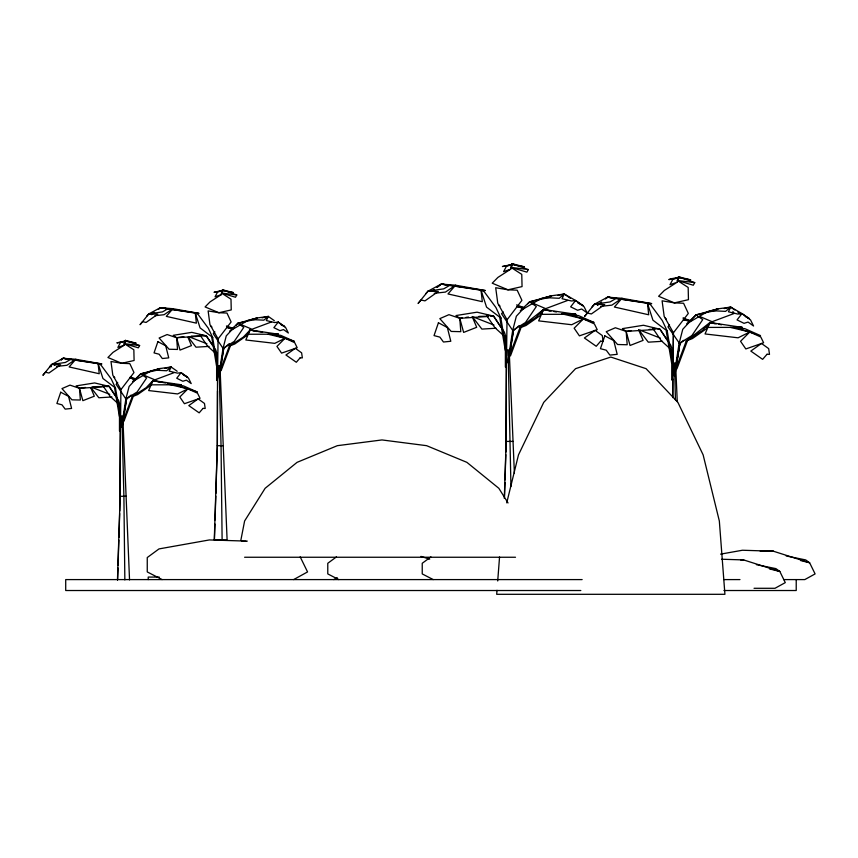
<?xml version="1.0" encoding="UTF-8"?>
<svg xmlns="http://www.w3.org/2000/svg" width="858" height="858" viewBox="0 0 858 858"><rect width="100%" height="100%" fill="white"/><g stroke="black" fill="none" stroke-linecap="round" stroke-linejoin="round"><path stroke-width="1.29" d="M120.377 430.941L119.755 510.896M120.388 426.941L120.42 416.269L122.801 416.269L129.537 579.901M215.873 493.489L217.364 445.71L217.503 391.023M217.535 379.022L217.567 365.68L219.959 365.68L227.102 539.939L214.286 539.939L217.288 445.71L217.546 365.68M506.413 367.363L505.888 452.016M506.435 362.076L506.467 350.171L509.18 350.171L514.392 473.23M672.769 396.31L672.822 379.118M672.833 375.15L672.865 363.256L675.578 363.256L677.252 401.598M117.471 579.901L120.141 496.299L120.388 416.269M504.322 498.434L506.145 441.409L506.435 350.171M672.726 397.629L672.833 363.256M120.581 421.407L120.903 389.543L112.806 375.15L110.982 361.486L121.739 363.299L129.826 363.631L133.977 372.544L120.989 389.564M117.61 579.901L117.986 567.964M118.061 565.304L118.844 540.09M118.93 537.44L119.67 513.545M214.436 539.939L214.929 524.013M215.047 520.034L215.798 496.139M504.493 497.104L504.944 482.518M505.03 479.869L505.812 454.665M497.007 590.315L496.696 594.304L724.924 594.304L719.336 520.999L703.131 454.858L677.884 402.37L646.074 368.672L610.81 357.057L575.546 368.672L543.736 402.37L518.489 454.858L506.735 502.842M497.715 580.984L499.549 556.981M124.313 343.64L124.11 345.227L112.913 352.445L107.936 357.507L121.739 363.299L134.095 360.499L133.848 349.764L124.313 343.64L125.322 340.401L136.122 343.146L126.319 341.387L116.87 342.878L125.826 340.894L124.11 345.227L117.9 347.383L120.517 342.46L125.826 340.894L125.322 340.401L139.607 345.549L138.352 347.822L124.313 343.64L139.607 345.549M122.329 424.26L126.501 399.217L131.102 395.098M220.12 369.798L223.659 348.638L229.172 343.693M509.137 356.499L513.395 330.738L519.154 325.568M675.836 367.578L679.793 343.822L683.633 340.369M675.75 368.286L679.793 343.822L667.964 326.844L669.519 324.892M240.819 540.411L244.605 520.999L265.122 488.299L297.072 462.344L337.344 445.677L381.982 439.94L426.608 445.677L466.881 462.344L498.841 488.299L508.033 502.949M126.394 399.721L116.12 384.33L117.685 382.368M223.541 349.142L213.277 333.741L214.832 331.789M513.266 331.317L501.565 313.76L503.12 311.819M221.804 291.977L222.469 289.822L233.269 292.567L223.477 290.808L214.017 292.299L222.973 290.315L221.257 294.648L210.071 301.866L205.083 306.928L218.887 312.72L226.973 313.052L231.124 321.964L218.061 338.953L217.642 370.795M551.254 310.971L543.575 309.47L535.853 317.567L519.894 327.853L509.609 355.319L510.489 355.856L520.774 328.389L519.894 327.853L543.575 309.47L575.836 314.296L569.186 314.489L564.06 313.481M716.376 323.798L709.974 322.544L702.252 330.652L686.293 340.937L676.007 368.393L676.887 368.929L687.172 341.473L686.293 340.937L709.974 322.544L742.234 327.381L735.585 327.563L760.499 335.596L744.873 328.668L735.585 327.563M507.11 319.734L521.921 300.332L517.181 290.176L507.968 289.8L492.224 283.194L497.908 277.424L510.66 269.187L512.623 264.253L512.044 263.696L510.907 267.374L521.771 274.367L522.05 286.604L507.968 289.8L495.699 287.73L497.779 303.303L507.014 319.702L506.552 355.995M677.059 282.271L679.021 277.338L678.453 276.769L677.305 280.459L688.17 287.441L688.448 299.689L674.367 302.874L662.097 300.804L664.178 316.377L673.412 332.786L673.047 369.112L673.412 332.786L688.32 313.417L683.579 303.249L674.367 302.874L658.622 296.278L664.307 290.497L677.059 282.271L669.991 284.727L672.972 279.118L679.021 277.338L670.656 278.861L668.811 279.601L679.59 277.895L690.765 279.901L678.453 276.769L694.733 282.636L693.296 285.231L677.305 280.459L694.733 282.636M167.203 383.934L187.891 388.856L179.794 396.986L184.416 403.71L200.032 398.284L197.544 393.243L187.891 388.856L175.44 384.963L181.274 384.792L152.971 380.555L148.659 390.562L177.638 393.94L187.891 388.856L197.297 391.999L183.58 385.928L169.198 383.74M272.587 334.373L278.421 334.212L250.128 329.976L245.806 339.983L274.785 343.361L285.038 338.266L294.444 341.42L280.738 335.349L272.587 334.373L285.038 338.266L294.702 342.664L297.179 347.704L281.574 353.131L276.941 346.407L285.038 338.266L268.232 334.277M177.177 371.246L171.16 367.01L169.165 371.128L177.424 373.123L181.049 372.683L187.623 377.155L183.376 374.989M274.324 320.667L268.318 316.43L266.312 320.549L274.581 322.544L278.207 322.104L284.781 326.576L280.523 324.41M236.765 294.97L235.5 297.243L221.461 293.05L221.257 294.648L215.058 296.793L217.664 291.881L222.973 290.315L222.469 289.822L236.765 294.97L221.461 293.05L230.995 299.185L231.242 309.92L218.887 312.72L208.129 310.907L209.953 324.571L218.136 338.985M528.335 269.562L526.898 272.147L510.907 267.374L528.335 269.562L512.044 263.696L524.367 266.817L513.191 264.822L502.413 266.516L512.623 264.253L506.574 266.044L503.592 271.643L510.66 269.187M165.455 383L152.971 380.555L150.568 384.824L181.274 384.792M262.602 332.421L250.128 329.976L247.715 334.245L278.421 334.212M152.971 380.555L149.721 386.1L137.591 394.594L132.196 396.686L123.177 420.774L123.949 421.246L132.969 397.157L132.196 396.686L146.203 387.666L152.971 380.555L159.438 382.089M250.128 329.976L246.868 335.51L234.749 344.015L229.354 346.106L220.334 370.195L221.107 370.667L230.126 346.578L229.354 346.106L243.35 337.087L250.128 329.976L256.585 331.51M577.777 302.885L583.075 305.587L575.579 300.493L570.656 306.832L577.616 310.253L581.66 308.998L587.162 312.923L584.126 306.81L575.579 300.493L564.307 294.026L551.769 295.742L541.012 298.605L520.313 310.703L529.633 301.812L551.769 295.742L546.428 297.651L559.18 298.294L564.307 294.026L570.473 298.37M745.237 316.505L749.474 318.661L741.988 313.578L737.054 319.905L744.015 323.337L748.058 322.072L753.56 325.997L750.525 319.895L741.988 313.578L730.705 307.1L718.167 308.816L707.41 311.679L686.711 323.788L696.031 314.897L718.167 308.816L712.826 310.725L725.578 311.379L730.705 307.1L734.823 309.995M51.63 364.5L65.39 362.462L70.742 359.341L63.181 358.29L61.261 359.845L63.181 358.29L101.877 363.953L75.794 359.288L63.181 358.29L51.63 364.5L42.9 375.289L45.41 372.243L48.938 373.016L60.639 364.768L51.63 364.5L49.55 366.763L51.426 366.591M158.365 309.202L160.328 307.711L199.024 313.374L172.941 308.698L160.328 307.711L148.788 313.921L140.047 324.699L142.567 321.664L146.085 322.436L157.786 314.178L148.788 313.921L146.707 316.184M428.045 291.162L443.725 288.846L449.828 285.285L441.205 284.084L485.317 290.54L455.587 285.21L441.205 284.084L428.045 291.162L418.093 303.453L420.956 299.989L424.978 300.868L438.309 291.463L428.045 291.162L425.675 293.736M605.555 298.723L607.614 297.158L651.715 303.625L621.986 298.294L607.614 297.158L594.444 304.236L584.491 316.538L587.355 313.073L591.376 313.953L604.708 304.547L594.444 304.236L592.074 306.821M234.32 327.155L226.255 335.896L223.037 348.412L218.618 376.63L219.294 376.78L223.713 348.552L223.037 348.412L234.255 341.409L243.769 327.391L237.902 323.262L229.719 331.059L247.876 320.442L257.314 317.932L268.318 316.43L263.814 320.173L252.627 319.605L257.314 317.932L237.902 323.262L236.111 325.203M524.324 307.572L516.355 316.216L512.687 330.48L507.657 362.655L508.429 362.827L513.47 330.652L512.687 330.48L525.482 322.501L536.325 306.521L529.633 301.812L527.863 303.732M696.031 314.897L682.754 329.29L679.086 343.554L674.056 375.74L674.828 375.911L679.868 343.726L679.086 343.554L691.88 335.585L702.734 319.605L696.031 314.897L716.58 310.274M171.16 367.01L166.667 370.753L155.48 370.195L160.167 368.511L171.16 367.01L164.833 368.436M54.558 365.294L56.478 363.738M151.705 314.714L154.579 312.376M158.419 309.266L160.328 307.711L167.889 308.762L162.537 311.883L148.788 313.921M432.196 291.398L434.202 289.779M437.205 287.333L440.208 284.899M597.597 305.298L601.597 302.037M605.609 298.788L607.614 297.158L616.226 298.359L610.124 301.919L594.444 304.236M54.322 365.015L56.296 363.524M151.48 314.436L153.443 312.945M431.96 291.109L434.009 289.554M437.097 287.205L440.186 284.867M597.329 304.976L599.388 303.41M336.465 556.896L327.777 563.277L327.777 573.916L338.771 579.59M430.92 556.896L422.233 563.277L422.233 573.916L433.226 579.59M293.651 579.59L307.561 571.921L300.171 556.842M333.762 579.59L337.237 577.67M519.894 327.853L526.04 325.472L539.864 315.776L543.575 309.47L549.989 310.993M686.293 340.937L692.438 338.556L706.263 328.861L709.974 322.544L715.111 323.766M271.171 322.082L251.995 329.247L237.902 323.262L255.641 319.273M174.024 372.672L154.848 379.837L140.744 373.841L132.572 381.638L150.729 371.031L160.167 368.511L140.744 373.841L129.108 386.475L125.879 398.991L121.471 427.22L122.147 427.37L126.566 399.142L125.879 398.991L137.108 391.999L146.621 377.981L140.744 373.841L158.494 369.862M567.567 300.472L545.709 308.644L529.633 301.812L550.182 297.2M261.98 317.846L268.318 316.43M557.893 295.463L564.307 294.026L562.033 298.713L571.449 300.986L575.579 300.493M724.291 308.548L730.705 307.1L728.431 311.797L737.848 314.071L741.988 313.578M720.581 554.139L742.438 550.246L773.423 551.222L809.63 562.762L815.1 573.916L804.804 579.59L783.59 579.59M183.869 336.69L176.609 337.73L167.128 334.545L159.116 338.02L169.08 349.238L177.509 349.453L176.609 337.73L173.295 335.317L191.795 332.357L206.285 335.81L215.755 349.86L217.342 354.901L217.331 380.115L216.624 380.459L216.634 355.255L217.342 354.901L207.411 345.946L200.032 335.081L206.285 335.81L212.344 345.12M462.248 317.953L459.77 318.307L448.959 314.671L439.822 318.64L451.19 331.435L460.8 331.671L459.77 318.307L455.984 315.551L477.069 312.183L493.586 316.119L504.386 332.143L506.209 337.891L506.199 366.623L505.383 367.02L505.394 338.288L506.209 337.891L494.884 327.681L486.465 315.294L493.586 316.119L500.568 326.834M465.969 317.417L468.457 317.052M85.51 387.441L79.462 388.32L69.981 385.124L61.969 388.599L71.933 399.828L80.362 400.032L79.462 388.32L76.147 385.896L94.637 382.936L109.127 386.39L118.597 400.45L120.195 405.491L120.184 430.695L119.477 431.048L119.477 405.834L120.195 405.491L110.264 396.535L102.885 385.66L109.127 386.39L115.197 395.699M631.134 330.673L626.168 331.392L615.358 327.756L606.231 331.714L617.588 344.508L627.198 344.755L626.168 331.392L622.382 328.635L643.468 325.257L659.984 329.204L670.784 345.216L672.608 350.965L672.597 379.697L671.782 380.105L671.793 351.362L672.608 350.965L661.282 340.755L652.863 328.367L659.984 329.204L666.966 339.918M154.987 315.701L164.071 314.714L172.941 308.698L166.28 316.366L196.385 323.155L195.281 313.095L160.328 307.711M434.202 293.297L445.474 292.074L455.587 285.21L447.983 293.951L482.303 301.694L481.048 290.229L441.205 284.084M600.6 306.381L611.872 305.148L621.986 298.294L614.382 307.025L648.702 314.779L647.447 303.303L607.614 297.158M56.531 366.43L66.913 365.294L75.794 359.288L69.123 366.945L99.228 373.734L98.123 363.685L63.181 358.29M488.384 316.463L459.77 318.307L463.642 332.411L476.694 327.295L472.179 316.516L481.885 329.097L496.096 328.228M201.115 336.143L176.609 337.73L180.008 350.096L191.452 345.613L187.988 337.344M654.783 329.536L626.168 331.392L630.04 345.484L643.092 340.379L638.577 329.601L648.283 342.17L662.494 341.302M103.968 386.733L79.462 388.32L82.851 400.675L94.305 396.203L90.841 387.923M106.553 386.561L109.127 386.39L105.373 386.465M209.095 346.396L196.01 347.19L188.267 337.162M111.937 396.975L98.863 397.769L91.12 387.741M478.871 316.398L488.234 316.216M490.915 316.173L493.586 316.119M191.248 336.089L206.285 335.81M649.281 329.397L654.633 329.3M92.846 386.701L101.619 386.529M760.242 551.265L773.423 551.222L769.551 551.265M242.074 541.355L245.999 541.312M575.836 314.296L540.83 314.328L543.575 309.47L538.652 320.871L571.696 324.732L583.376 318.929L594.101 322.511L578.464 315.583L569.186 314.489L583.376 318.929L594.39 323.927L597.222 329.676L579.418 335.864L574.152 328.196L583.376 318.929L561.55 313.738M742.234 327.381L707.228 327.413L709.974 322.544L705.051 333.955L738.095 337.805L749.774 332.003L760.789 337.012L763.62 342.76L745.817 348.949L740.551 341.28L749.774 332.003L730.512 327.424M506.145 441.409L513.148 441.409M217.288 445.71L223.445 445.71M120.141 496.299L126.287 496.299M244.605 557.25L515.508 557.25M159.245 577.069L148.219 577.069L148.219 579.59M582.142 579.59L65.712 579.59L65.712 590.519L580.823 590.519M723.948 579.59L739.982 579.59M754.043 588.288L774.999 588.288L785.285 582.614L779.825 571.46L775.879 568.618L756.381 564.661M723.916 590.519L796.224 590.519L796.224 579.59M247.308 541.13L209.363 539.939L158.998 548.916L147.254 557.55L147.254 571.921L162.119 579.59M721.664 559.234L743.607 559.92L779.825 571.46L769.411 568.897M690.872 320.838L683.376 319.616L689.51 321.224M523.219 307.561L516.977 306.531L524.335 308.472M718.94 324.303L721.503 324.807M553.818 311.475L556.381 311.98M786.185 555.963L805.694 559.92L809.63 562.762L800.525 560.521M232.765 328.979L226.802 327.402L233.269 328.464L226.448 325.986M135.618 379.558L129.644 377.981L136.122 379.043L130.427 376.984M420.956 556.392L429.697 559.18M689.939 320.506L682.979 318.007L687.344 320.72M523.53 307.432L516.58 304.922L522.039 308.322M639.789 330.073L660.392 338.138M473.391 316.988L493.994 325.064M188.706 336.636L206.939 343.768M91.559 387.215L109.792 394.358M699.474 316.355L712.108 321.718L733.965 313.556L732.882 311.4M227.402 326.587L230.276 328.378M130.255 377.166L133.129 378.957M737.901 312.173L740.99 314.339M665.336 318.061L666.43 319.176M498.938 304.987L500.032 306.102M210.971 326.04L211.926 327.027M113.814 376.619L114.779 377.606M674.506 363.256L675.439 399.882M508.108 350.171L510.939 486.497M219.015 365.68L221.042 445.71L222.115 539.939M121.868 416.269L123.895 496.299L124.85 579.901M60.736 392.224L56.896 403.485L61.99 404.815L65.165 409.116L71.6 408.44L68.554 396.385L60.736 392.224M157.893 341.645L154.043 352.895L159.148 354.236L162.312 358.526L168.747 357.861L165.712 345.806L157.893 341.645M438.427 322.769L434.041 335.596L439.854 337.119L443.468 342.02L450.804 341.259L447.34 327.509L438.427 322.769M604.826 335.853L600.439 348.68L606.252 350.203L609.877 355.105L617.202 354.333L613.738 340.594L604.826 335.853M181.049 372.683L176.737 378.239L182.84 381.252L186.379 380.148L191.205 383.59L188.546 378.228L181.049 372.683M278.207 322.104L273.884 327.659L279.987 330.662L283.526 329.569L288.352 333.011L285.693 327.649L278.207 322.104M203.014 408.387L199.174 412.848L188.803 405.587L198.166 398.895L204.472 403.442L205.191 408.472L203.014 408.387M300.161 357.807L296.321 362.258L285.95 354.998L295.324 348.316L301.63 352.853L302.338 357.893L300.161 357.807M600.611 341.194L596.235 346.278L584.416 337.998L595.098 330.373L602.284 335.553L603.099 341.291L600.611 341.194M767.02 354.268L762.633 359.352L750.814 351.072L761.496 343.457L768.682 348.627L769.497 354.375L767.02 354.268M212.634 337.441L211.808 337.634L216.516 365.776L217.342 365.583L212.634 337.441L208.322 328.239L198.091 314.446L195.281 313.095L200.096 327.906L212.634 337.441M115.487 388.031L114.661 388.224L119.369 416.355L120.195 416.162L115.487 388.031L111.165 378.818L100.944 365.036L98.123 363.685L102.949 378.496L115.487 388.031M500.836 317.986L499.892 318.2L505.265 350.279L506.199 350.053L500.836 317.986L495.913 307.486L484.255 291.763L481.048 290.229L486.55 307.11L500.836 317.986M667.234 331.059L666.291 331.285L671.664 363.352L672.597 363.138L667.234 331.059L662.312 320.57L650.654 304.847L647.447 303.303L652.949 320.195L667.234 331.059M743.607 559.92L741.033 559.952L743.607 559.92"/></g></svg>
